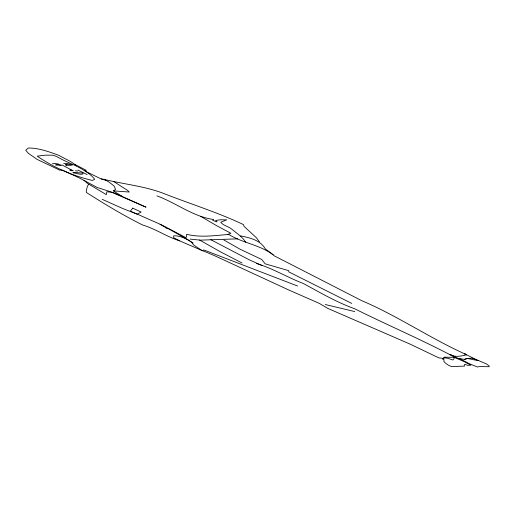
<?xml version="1.0" encoding="UTF-8"?>
<svg xmlns="http://www.w3.org/2000/svg" width="515" height="515" viewBox="0 0 515 515"><rect width="100%" height="100%" fill="white"/><g stroke="black" fill="none" stroke-linecap="round" stroke-linejoin="round"><path stroke-width="0.77" d="M240.396 236.482L240.672 235.902C249.801 237.756 260.448 240.183 265.315 248.893L273.272 254.764M88.638 184.293L87.35 186.346L86.275 190.891L86.359 192.462C104.597 204.082 123.4 215.412 142.584 224.978C155.388 228.776 166.706 236.72 179.535 240.782L173.542 237.673L173.832 235.773C180.926 235.683 187.338 239.256 193.067 243.067M442.778 358.884L444.2 357.191L454.964 357.333C422.165 339.829 387.859 325.351 354.616 308.723C336.565 302.273 320.105 292.559 303.335 283.488C287.415 277.43 272.828 268.379 256.444 263.487M442.791 358.916L443.473 358.26L445.185 357.906L448.159 358.356L452.891 359.991L454.127 358.517L454.056 357.32L464.234 361.594L470.942 365.244L467.401 365.283L465 364.292L464.227 365.077L464.543 366.107L451.372 366.564L448.288 365.148L445.359 363.043L443.866 361.446L444.027 359.792L441.78 358.157L438.909 357.906L409.695 343.943L327.74 308.369L319.287 303.374L288.69 289.958L214.485 255.652L201.024 249.923L193.807 245.108L191.438 242.134L187.814 239.681L168.701 228.918L166.1 228.222L166.036 227.72L160.036 224.328M113.699 190.717L115.534 189.417L114.253 186.166L109.09 182.078L104.21 179.413L101.21 178.917M227.469 234.57L230.9 233.289L216.654 225.699L200.831 216.416M464.459 359.361L467.111 358.485L473.143 358.105L464.33 353.651L466.564 354.874C461.144 356.039 455.106 357.7 450.059 354.455L458.189 358.408L464.395 359.361L467.678 358.492L478.281 360.706L472.673 358.266M52.369 163.776L54.699 163.48L58.704 164.066M237.653 238.857L200.296 240.145L190.138 239.102M75.39 170.755L77.54 171.07M63.66 163.467L67.465 163.513L72.66 164.955M61.028 165.251L55.736 165.064L55.723 164.652L58.169 164.343L61.253 165.341M104.21 179.413C124.598 184.409 145.758 186.198 165.379 194.123C191.432 204.307 218.231 212.592 243.524 224.63L244.02 226.336L256.232 237.595L259.444 241.825M325.287 304.526L354.796 311.575M105.62 180.186L101.094 178.911L85.374 171.25L84.981 170.665L86.108 170.883L85.896 170.13L75.145 164.588M472.944 358.234L486.25 363.822L489.076 365.85L489.25 366.725L479.549 366.551L477.431 366.989L469.384 363.732L459.747 358.755M203.657 249.878L297.567 286.018M122.01 196.318L112.952 192.526L97.155 187.473L79.754 178.151L62.534 170.156L59.83 170.169L37.189 159.438L28.441 153.361L25.75 150.296L28.319 148.011C38.953 147.953 49.234 151.867 59.141 155.453C65.006 159.006 71.92 161.324 76.806 166.255L63.995 160.455L55.916 156.206L52.485 155.169L44.934 155.189L37.241 156.161C53.843 167.607 72.821 175.866 92.391 180.45L94.67 179.239C90.312 173.542 83.649 170.124 77.527 166.628M178.19 240.222L203.135 250.992M77.965 170.092L87.151 174.604M102.234 199.344L122.358 208.35L138.484 214.691L161.832 224.984L185.896 237.634L186.546 236.849L186.63 234.286C200.528 237.808 214.768 235.471 228.782 234.467C243.164 243.434 261.028 244.812 274.295 255.852L361.62 300.612C397.632 315.869 430.199 338.368 465.908 354.41M262.096 265.592L249.292 259.83L210.815 239.7M156.914 195.874C176.066 202.781 193.151 216.776 213.641 219.48L212.695 220.381L217.034 221.926L215.663 220.452L220.523 219.776L226.729 219.853L220.729 222.261C223.581 225.892 228.621 226.317 232.02 229.375C236.784 233.385 242.526 236.919 245.739 242.23M351.726 303.419L288.728 271.856L288.78 270.697L265.122 263.815L261.723 259.463L239.868 249.106L223.954 240.035M242.05 263.017L220.014 251.584L199.524 240.003M61.852 164.897L73.162 170.813L70.162 169.647L69.886 170.143L71.237 170.903M65.579 164.736L66.319 165.206L71.379 165.386L66.338 164.375L65.753 164.62L66.242 165.367M113.757 181.557L127.566 190.402L129.31 192.031L113.229 190.878L122.789 196.794L146.009 207.172L112.064 192.385L106.824 191.741L106.347 194.676L87.209 183.198L84.003 180.237M132.741 208.105L130.334 211.144L137.28 214.163L141.136 212.064L132.741 208.105M73.51 172.416L72.84 172.699L78.711 173.973L81.183 174.334L83.05 173.864L82.921 173.046L73.51 172.416"/></g></svg>
